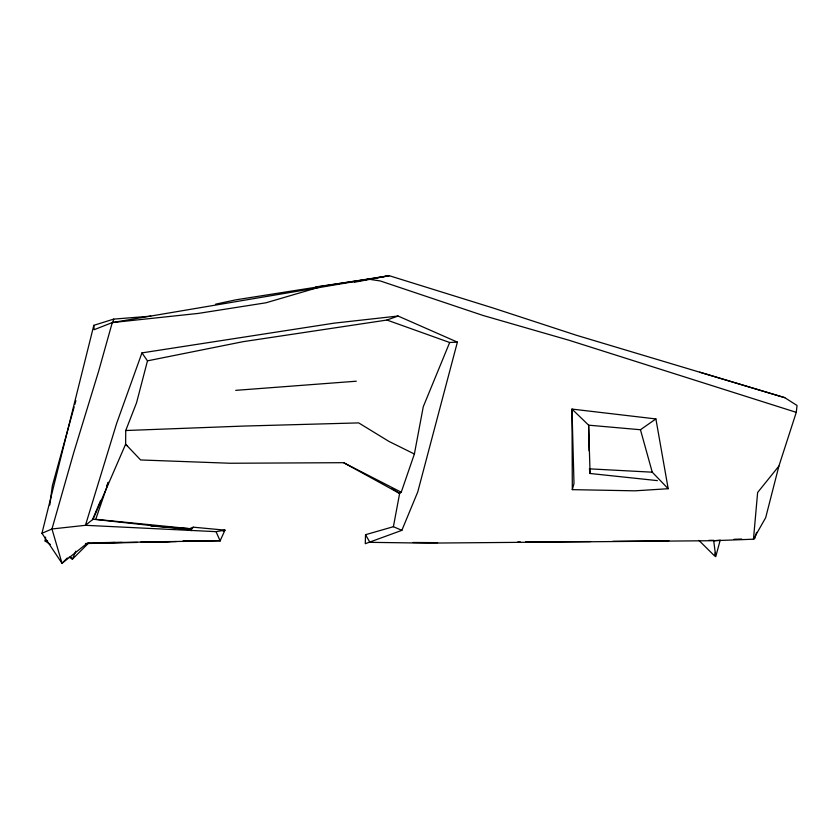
<?xml version="1.0" encoding="UTF-8"?>
<svg xmlns="http://www.w3.org/2000/svg" width="839" height="839" viewBox="0 0 839 839"><rect width="100%" height="100%" fill="white"/><g stroke="black" fill="none" stroke-linecap="round" stroke-linejoin="round"><path stroke-width="1.26" d="M182.724 541.333L220.531 540.736L87.508 543.011L62.013 563.305L41.95 533.289L51.966 528.979L85.452 525.308L93.098 519.205L125.63 444.198L125.735 430.522L136.568 402.72L147.475 360.854L141.948 352.894L334.121 323.151L398.064 316.03L457.391 342.123L417.738 491.979L401.86 530.342L365.28 543.714L365.531 534.705L393.397 526.703L401.86 530.342M365.531 534.705L369.926 542.34L426.673 543.127L713.706 540.704L753.474 539.204L765.682 517.673L778.886 466.117L796.274 412.348L797.05 405.489L784.78 397.676L699.778 372.17M50.34 544.469L45.096 540.966L45.6 537.117M49.816 505.026L52.343 485.771L74.147 406.905M715.394 552.429L714.744 556.079L698.929 540.41M393.397 526.703L399.626 493.479L401.231 492.22L414.382 454.014L423.265 406.726L449.673 342.501L457.391 342.123M150.81 316.146L113.685 319.114L93.832 325.322L41.95 533.289M572.313 489.64L573.991 483.547L571.988 409.086L655.888 418.934L668.19 488.718L634.829 490.825L572.313 489.64L571.988 409.086L588.632 425.174L640.451 429.736L655.888 418.934M74.839 404.398L75.877 400.643M112.657 322.837L113.685 319.114M756.579 532.356L754.712 538.638L753.474 539.204L757.627 492.483L778.886 466.117M108.336 482.593L95.73 519.32L189.656 528.654L193.253 527.186L224.978 530.143L220.122 540.819L216.022 531.653L85.452 525.308L116.642 423.391L141.948 352.894M92.51 519.656L100.638 500.359M106.721 485.886L108.241 482.268M75.835 551.16L72.385 559.183L69.228 557.075M193.253 527.186L190.998 529.902L93.098 519.205M67.351 557.935L62.013 563.305L51.966 528.979L73.738 452.609L98.635 371.205L112.279 322.575L389.233 275.695L492.713 307.882L576.351 335.254L784.78 397.676M88.882 542.823L72.385 559.183L70.822 557.159M223.184 531.16L224.978 530.143L216.022 531.653M147.475 360.854L243.037 341.683L386.936 320.037L398.064 316.03M319.785 287.032L265.953 302.795L198.224 313.419L112.279 322.575L94.146 329.696L93.832 325.322M215.613 304.169L235.895 299.827L389.233 275.695L354.299 282.271M315.737 286.907L362.406 280.111M364.996 279.733L367.587 279.356M235.728 390.355L356.281 381.21M125.735 430.522L243.446 426.076L358.693 422.898L388.929 441.408L414.382 454.014M733.957 539.299L741.739 539.047M85.463 543.546L137.407 542.424M141.309 542.34L176.368 541.575M182.871 541.438L198.57 541.082L183.017 541.354M100.04 542.791L122.075 542.403M141.529 542.067L170.055 541.575M99.306 542.665L114.943 542.414M141.015 541.994L167.087 541.585M437.622 542.644L413.092 542.476M590.614 541.564L525.55 541.942M612.806 541.333L668.914 540.725M401.231 492.22L343.612 462.688L230.18 463.254L140.616 459.961L125.63 444.198M708.861 540.347L713.821 540.326M517.747 541.984L520.348 541.973M668.19 488.718L652.249 472.189L589.398 468.844L590.079 473.49L657.346 480.611M45.096 540.966L47.624 541.124M150.915 526.053L189.656 528.654L191.145 530.73M370.093 279.408L380.298 280.96L483.128 315.495L569.125 340.288L796.274 412.348M386.936 320.037L449.673 342.501M343.612 462.688L399.626 493.479L391.96 488.497M125.504 444.429L127.538 445.97M640.451 429.736L652.249 472.189M590.079 473.49L588.632 425.174L589.083 450.858M720.166 540.274L715.751 556.687L713.706 540.704L720.166 540.274"/></g></svg>
